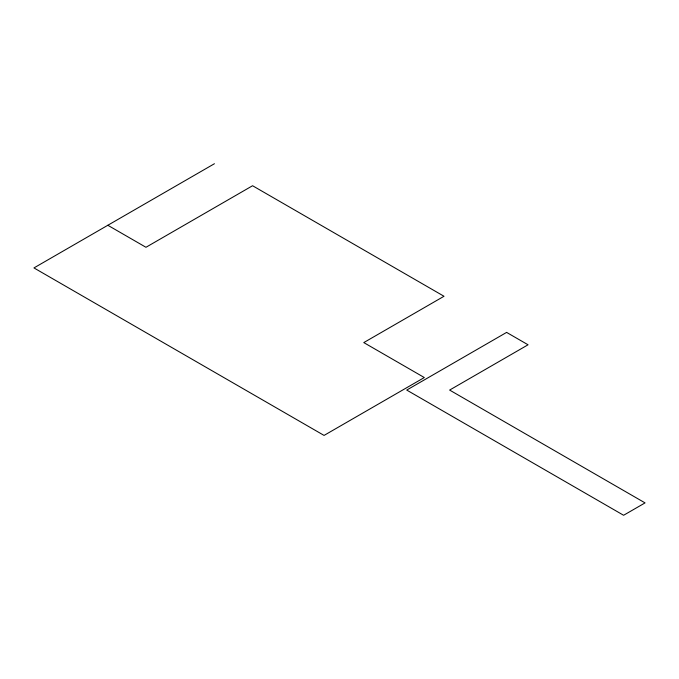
<?xml version="1.0" encoding="UTF-8"?>
<svg xmlns="http://www.w3.org/2000/svg" width="679" height="679" viewBox="0 0 679 679"><rect width="100%" height="100%" fill="white"/><g stroke="black" fill="none" stroke-linecap="round" stroke-linejoin="round"><path stroke-width="1.02" d="M214.437 163.724L33.95 267.925L324.061 435.417L424.316 377.541L363.783 342.589L444.015 296.265L252.571 185.732L145.96 247.283L107.825 225.267M506.61 332.404L406.729 390.069L623.602 515.276L645.05 502.893L449.625 390.069L528.058 344.788L506.61 332.404"/></g></svg>
